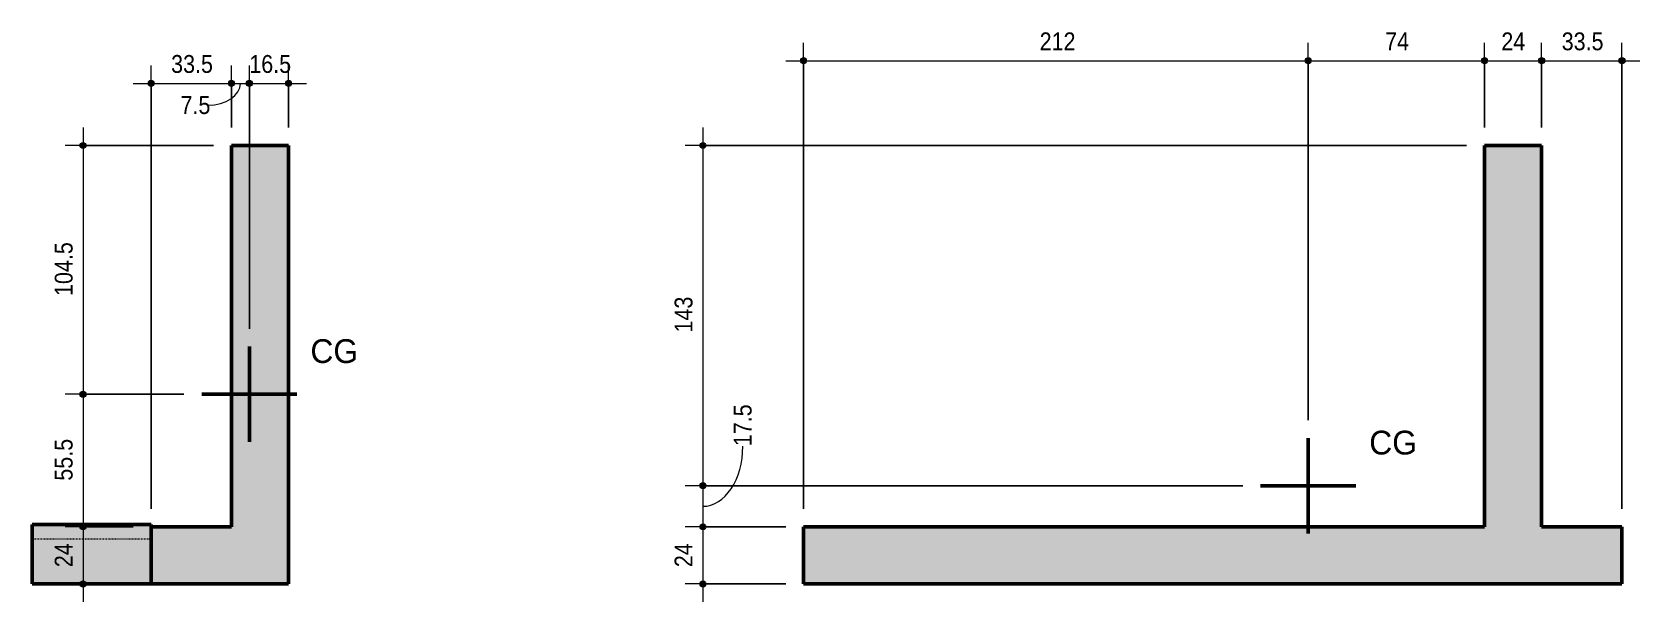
# Model space of a CAD drawing. Extents: x -2131 to 52870, y -3196 to 88043.
# Drawn here: x 21710 to 22385, y -923 to -684 of the extents above; entities that cross this region are included whole.
import ezdxf

# ---------------------------------------------------------------- set-up
doc = ezdxf.new("R2010")
doc.units = 0
doc.linetypes.add('Traço', pattern=[0.635, 0.3175, -0.3175])
for name, color, linetype, lineweight in [('A-ANNO-DIMS', 7, 'Continuous', 9), ('A-ANNO-DIMS-50', 7, 'Continuous', 9), ('A-DETL-MEDM', 7, 'Continuous', 50), ('G-ANNO-TEXT', 7, 'Continuous', 9), ('S-COLS', 7, 'Continuous', 25), ('S-COLS-HDLN', 7, 'Traço', 18)]:
    doc.layers.add(name, color=color, linetype=linetype, lineweight=lineweight)
doc.styles.add('Fira Sans', font='', dxfattribs={"width": 0.9, "height": 7.5})
doc.styles.add('Fira Sans_2', font='', dxfattribs={"height": 10})
doc.styles.get('Fira Sans').set_extended_font_data('Fira Sans')
doc.styles.get('Fira Sans_2').set_extended_font_data('Fira Sans')
doc.dimstyles.new('PED_1_5mm_ESQ', dxfattribs={"dimscale": 30.48, "dimtxt": 10.229846, "dimasz": 0.328084, "dimexe": 0.246063, "dimexo": 0.246063, "dimgap": 0.049213, "dimtad": 1, "dimdec": 1, "dimrnd": 0.5, "dimdsep": 46, "dimtxsty": 'Fira Sans', "dimblk1": 'DOTSMALL', "dimblk2": 'DOTSMALL', "dimsah": 1, "dimcen": 0.09, "dimdle": 0.246063, "dimazin": 0, "dimtfac": 1, "dimtdec": 4, "dimtix": 1, "dimtmove": 1, "dimatfit": 3, "dimfxl": 1, "dimtvp": 1, "dimtolj": 1, "dimtzin": 0, "dimarcsym": 2})
doc.dimstyles.new('PED_1_5mm_ESQ_1', dxfattribs={"dimscale": 30.48, "dimtxt": 10.229846, "dimasz": 0.328084, "dimexe": 0.246063, "dimexo": 0.246063, "dimgap": 0.049213, "dimtad": 1, "dimdec": 1, "dimrnd": 0.5, "dimdsep": 46, "dimtxsty": 'Fira Sans', "dimblk1": 'DOTSMALL', "dimblk2": 'DOTSMALL', "dimsah": 1, "dimcen": 0.09, "dimdle": 0.246063, "dimazin": 0, "dimtfac": 1, "dimtdec": 4, "dimtix": 1, "dimtmove": 0, "dimatfit": 3, "dimfxl": 1, "dimtvp": 1, "dimtolj": 1, "dimtzin": 0, "dimarcsym": 2})

# ---------------------------------------------------------------- blocks, each defined once
blk = doc.blocks.new('DIMBLOCK109-DT C 007 - DETALHE P22A')
at = {"layer": 'A-ANNO-DIMS-50', "transparency": 16777216}
h = blk.add_hatch(color=256, dxfattribs=at)
edge = h.paths.add_edge_path(flags=0)
edge.add_arc((21731.26, -731.81), 1.25, 0, 360)
h = blk.add_hatch(color=256, dxfattribs=at)
edge = h.paths.add_edge_path(flags=0)
edge.add_arc((21731.26, -836.28), 1.25, 0, 360)
for p, q in [((21731.26, -724.31), (21731.26, -836.28)), ((21786.09, -731.81), (21723.76, -731.81)), ((21731.26, -731.81), (21786.09, -731.81)), ((21773.62, -836.28), (21723.76, -836.28)), ((21731.26, -836.28), (21773.62, -836.28))]:
    blk.add_line(p, q, dxfattribs=at)
for centre in [(21731.26, -731.81), (21731.26, -836.28)]:
    blk.add_circle(centre, 1.25, dxfattribs=at)
at = {"layer": 'A-ANNO-DIMS-50', "color": 0, "transparency": 16777216, "insert": (21719.38, -795), "char_height": 7.5, "width": 26.2828, "attachment_point": 1, "rotation": 90, "line_spacing_factor": 1.049215, "style": 'Fira Sans'}
blk.add_mtext('104.5', dxfattribs=at)
blk = doc.blocks.new('_DotSmall')
at = {"color": 0, "linetype": 'ByBlock', "const_width": 0.5}
blk.add_lwpolyline([(-0.0625, 0, 1), (0.0625, 0, 1)], format="xyb", close=True, dxfattribs=at)
blk = doc.blocks.new('DIMBLOCK110-DT C 007 - DETALHE P22A')
at = {"layer": 'A-ANNO-DIMS-50', "transparency": 16777216}
h = blk.add_hatch(color=256, dxfattribs=at)
edge = h.paths.add_edge_path(flags=0)
edge.add_arc((21731.26, -836.28), 1.25, 0, 360)
h = blk.add_hatch(color=256, dxfattribs=at)
edge = h.paths.add_edge_path(flags=0)
edge.add_arc((21731.26, -891.95), 1.25, 0, 360)
for p, q in [((21773.62, -836.28), (21723.76, -836.28)), ((21731.26, -836.28), (21731.26, -891.95)), ((21731.26, -836.28), (21773.62, -836.28)), ((21752.36, -891.95), (21723.76, -891.95)), ((21731.26, -891.95), (21752.36, -891.95))]:
    blk.add_line(p, q, dxfattribs=at)
for centre in [(21731.26, -836.28), (21731.26, -891.95)]:
    blk.add_circle(centre, 1.25, dxfattribs=at)
at = {"layer": 'A-ANNO-DIMS-50', "color": 0, "transparency": 16777216, "insert": (21719.38, -872.57), "char_height": 7.5, "width": 20.3023, "attachment_point": 1, "rotation": 90, "line_spacing_factor": 1.049215, "style": 'Fira Sans'}
blk.add_mtext('55.5', dxfattribs=at)
blk = doc.blocks.new('DIMBLOCK111-DT C 007 - DETALHE P22A')
at = {"layer": 'A-ANNO-DIMS-50', "transparency": 16777216}
h = blk.add_hatch(color=256, dxfattribs=at)
edge = h.paths.add_edge_path(flags=0)
edge.add_arc((21731.26, -891.95), 1.25, 0, 360)
h = blk.add_hatch(color=256, dxfattribs=at)
edge = h.paths.add_edge_path(flags=0)
edge.add_arc((21731.26, -915.95), 1.25, 0, 360)
for p, q in [((21752.36, -891.95), (21723.76, -891.95)), ((21731.26, -891.95), (21731.26, -923.45)), ((21731.26, -891.95), (21752.36, -891.95)), ((21752.36, -915.95), (21723.76, -915.95)), ((21731.26, -915.95), (21752.36, -915.95))]:
    blk.add_line(p, q, dxfattribs=at)
for centre in [(21731.26, -891.95), (21731.26, -915.95)]:
    blk.add_circle(centre, 1.25, dxfattribs=at)
at = {"layer": 'A-ANNO-DIMS-50', "color": 0, "transparency": 16777216, "insert": (21719.38, -908.87), "char_height": 7.5, "width": 11.8037, "attachment_point": 1, "rotation": 90, "line_spacing_factor": 1.049215, "style": 'Fira Sans'}
blk.add_mtext('24', dxfattribs=at)
blk = doc.blocks.new('DIMBLOCK112-DT C 007 - DETALHE P22A')
at = {"layer": 'A-ANNO-DIMS-50', "transparency": 16777216}
h = blk.add_hatch(color=256, dxfattribs=at)
edge = h.paths.add_edge_path(flags=0)
edge.add_arc((21759.85, -705.7), 1.25, 0, 360)
h = blk.add_hatch(color=256, dxfattribs=at)
edge = h.paths.add_edge_path(flags=0)
edge.add_arc((21793.59, -705.7), 1.25, 0, 360)
for p, q in [((21759.86, -884.45), (21759.85, -698.2)), ((21793.59, -724.31), (21793.59, -698.2)), ((21752.35, -705.7), (21793.59, -705.7)), ((21759.85, -705.7), (21759.86, -884.45)), ((21793.59, -705.7), (21793.59, -724.31))]:
    blk.add_line(p, q, dxfattribs=at)
for centre in [(21759.85, -705.7), (21793.59, -705.7)]:
    blk.add_circle(centre, 1.25, dxfattribs=at)
at = {"layer": 'A-ANNO-DIMS-50', "color": 0, "transparency": 16777216, "insert": (21768.26, -693.81), "char_height": 7.5, "width": 20.3023, "attachment_point": 1, "rotation": 0.00163, "line_spacing_factor": 1.049215, "style": 'Fira Sans'}
blk.add_mtext('33.5', dxfattribs=at)
blk = doc.blocks.new('DIMBLOCK113-DT C 007 - DETALHE P22A')
at = {"layer": 'A-ANNO-DIMS-50', "transparency": 16777216}
h = blk.add_hatch(color=256, dxfattribs=at)
edge = h.paths.add_edge_path(flags=0)
edge.add_arc((21793.59, -705.7), 1.25, 0, 360)
h = blk.add_hatch(color=256, dxfattribs=at)
edge = h.paths.add_edge_path(flags=0)
edge.add_arc((21801.12, -705.7), 1.25, 0, 360)
for p, q in [((21793.59, -724.31), (21793.59, -698.2)), ((21801.12, -808.78), (21801.11, -698.2)), ((21793.59, -705.7), (21801.12, -705.7)), ((21793.59, -705.7), (21793.59, -724.31)), ((21801.12, -705.7), (21801.12, -808.78))]:
    blk.add_line(p, q, dxfattribs=at)
for centre in [(21793.59, -705.7), (21801.12, -705.7)]:
    blk.add_circle(centre, 1.25, dxfattribs=at)
blk.add_ellipse((21783.74, -705.7), major_axis=(13.61, 0), ratio=0.676681, start_param=4.712389, end_param=6.283185, dxfattribs=at)
at = {"layer": 'A-ANNO-DIMS-50', "color": 0, "transparency": 16777216, "insert": (21772.2, -711.08), "char_height": 7.5, "width": 13.8496, "attachment_point": 1, "rotation": 0.00163, "line_spacing_factor": 1.049215, "style": 'Fira Sans'}
blk.add_mtext('7.5', dxfattribs=at)
blk = doc.blocks.new('DIMBLOCK114-DT C 007 - DETALHE P22A')
at = {"layer": 'A-ANNO-DIMS-50', "transparency": 16777216}
h = blk.add_hatch(color=256, dxfattribs=at)
edge = h.paths.add_edge_path(flags=0)
edge.add_arc((21801.12, -705.7), 1.25, 0, 360)
h = blk.add_hatch(color=256, dxfattribs=at)
edge = h.paths.add_edge_path(flags=0)
edge.add_arc((21817.59, -705.7), 1.25, 0, 360)
for p, q in [((21801.12, -808.78), (21801.11, -698.2)), ((21817.59, -724.31), (21817.59, -698.2)), ((21801.12, -705.7), (21825.09, -705.7)), ((21801.12, -705.7), (21801.12, -808.78)), ((21817.59, -705.7), (21817.59, -724.31))]:
    blk.add_line(p, q, dxfattribs=at)
for centre in [(21801.12, -705.7), (21817.59, -705.7)]:
    blk.add_circle(centre, 1.25, dxfattribs=at)
at = {"layer": 'A-ANNO-DIMS-50', "color": 0, "transparency": 16777216, "insert": (21801.09, -693.81), "char_height": 7.5, "width": 19.8302, "attachment_point": 1, "rotation": 0.00163, "line_spacing_factor": 1.049215, "style": 'Fira Sans'}
blk.add_mtext('16.5', dxfattribs=at)
blk = doc.blocks.new('DIMBLOCK115-DT C 008 - DETALHE P22B')
at = {"layer": 'A-ANNO-DIMS-50', "transparency": 16777216}
h = blk.add_hatch(color=256, dxfattribs=at)
edge = h.paths.add_edge_path(flags=0)
edge.add_arc((22033.87, -696.2), 1.25, 0, 360)
h = blk.add_hatch(color=256, dxfattribs=at)
edge = h.paths.add_edge_path(flags=0)
edge.add_arc((22245.82, -696.2), 1.25, 0, 360)
for p, q in [((22033.87, -884.45), (22033.87, -688.7)), ((22245.82, -847.19), (22245.82, -688.7)), ((22026.37, -696.2), (22245.82, -696.2)), ((22033.87, -696.2), (22033.87, -884.45)), ((22245.82, -696.2), (22245.82, -847.19))]:
    blk.add_line(p, q, dxfattribs=at)
for centre in [(22033.87, -696.2), (22245.82, -696.2)]:
    blk.add_circle(centre, 1.25, dxfattribs=at)
at = {"layer": 'A-ANNO-DIMS-50', "color": 0, "transparency": 16777216, "insert": (22133.03, -684.31), "char_height": 7.5, "width": 16.3678, "attachment_point": 1, "line_spacing_factor": 1.049215, "style": 'Fira Sans'}
blk.add_mtext('212', dxfattribs=at)
blk = doc.blocks.new('DIMBLOCK116-DT C 008 - DETALHE P22B')
at = {"layer": 'A-ANNO-DIMS-50', "transparency": 16777216}
h = blk.add_hatch(color=256, dxfattribs=at)
edge = h.paths.add_edge_path(flags=0)
edge.add_arc((22245.82, -696.2), 1.25, 0, 360)
h = blk.add_hatch(color=256, dxfattribs=at)
edge = h.paths.add_edge_path(flags=0)
edge.add_arc((22319.87, -696.2), 1.25, 0, 360)
for p, q in [((22245.82, -847.19), (22245.82, -688.7)), ((22319.87, -724.31), (22319.87, -688.7)), ((22245.82, -696.2), (22319.87, -696.2)), ((22245.82, -696.2), (22245.82, -847.19)), ((22319.87, -696.2), (22319.87, -724.31))]:
    blk.add_line(p, q, dxfattribs=at)
for centre in [(22245.82, -696.2), (22319.87, -696.2)]:
    blk.add_circle(centre, 1.25, dxfattribs=at)
at = {"layer": 'A-ANNO-DIMS-50', "color": 0, "transparency": 16777216, "insert": (22278.12, -684.31), "char_height": 7.5, "width": 11.3315, "attachment_point": 1, "line_spacing_factor": 1.049215, "style": 'Fira Sans'}
blk.add_mtext('74', dxfattribs=at)
blk = doc.blocks.new('DIMBLOCK117-DT C 008 - DETALHE P22B')
at = {"layer": 'A-ANNO-DIMS-50', "transparency": 16777216}
h = blk.add_hatch(color=256, dxfattribs=at)
edge = h.paths.add_edge_path(flags=0)
edge.add_arc((22319.87, -696.2), 1.25, 0, 360)
h = blk.add_hatch(color=256, dxfattribs=at)
edge = h.paths.add_edge_path(flags=0)
edge.add_arc((22343.86, -696.2), 1.25, 0, 360)
for p, q in [((22319.87, -724.31), (22319.87, -688.7)), ((22343.86, -724.31), (22343.86, -688.7)), ((22319.87, -696.2), (22343.86, -696.2)), ((22319.87, -696.2), (22319.87, -724.31)), ((22343.86, -696.2), (22343.86, -724.31))]:
    blk.add_line(p, q, dxfattribs=at)
for centre in [(22319.87, -696.2), (22343.86, -696.2)]:
    blk.add_circle(centre, 1.25, dxfattribs=at)
at = {"layer": 'A-ANNO-DIMS-50', "color": 0, "transparency": 16777216, "insert": (22326.95, -684.31), "char_height": 7.5, "width": 11.8037, "attachment_point": 1, "line_spacing_factor": 1.049215, "style": 'Fira Sans'}
blk.add_mtext('24', dxfattribs=at)
blk = doc.blocks.new('DIMBLOCK118-DT C 008 - DETALHE P22B')
at = {"layer": 'A-ANNO-DIMS-50', "transparency": 16777216}
h = blk.add_hatch(color=256, dxfattribs=at)
edge = h.paths.add_edge_path(flags=0)
edge.add_arc((22343.86, -696.2), 1.25, 0, 360)
h = blk.add_hatch(color=256, dxfattribs=at)
edge = h.paths.add_edge_path(flags=0)
edge.add_arc((22377.61, -696.2), 1.25, 0, 360)
for p, q in [((22343.86, -724.31), (22343.86, -688.7)), ((22377.61, -884.45), (22377.61, -688.7)), ((22343.86, -696.2), (22385.11, -696.2)), ((22343.86, -696.2), (22343.86, -724.31)), ((22377.61, -696.2), (22377.61, -884.45))]:
    blk.add_line(p, q, dxfattribs=at)
for centre in [(22343.86, -696.2), (22377.61, -696.2)]:
    blk.add_circle(centre, 1.25, dxfattribs=at)
at = {"layer": 'A-ANNO-DIMS-50', "color": 0, "transparency": 16777216, "insert": (22352.28, -684.31), "char_height": 7.5, "width": 20.3023, "attachment_point": 1, "line_spacing_factor": 1.049215, "style": 'Fira Sans'}
blk.add_mtext('33.5', dxfattribs=at)
blk = doc.blocks.new('DIMBLOCK119-DT C 008 - DETALHE P22B')
at = {"layer": 'A-ANNO-DIMS-50', "transparency": 16777216}
h = blk.add_hatch(color=256, dxfattribs=at)
edge = h.paths.add_edge_path(flags=0)
edge.add_arc((21991.59, -731.81), 1.25, 0, 360)
h = blk.add_hatch(color=256, dxfattribs=at)
edge = h.paths.add_edge_path(flags=0)
edge.add_arc((21991.59, -874.69), 1.25, 0, 360)
for p, q in [((21991.59, -724.31), (21991.59, -874.69)), ((22312.37, -731.81), (21984.09, -731.81)), ((21991.59, -731.81), (22312.37, -731.81)), ((22218.32, -874.69), (21984.09, -874.69)), ((21991.59, -874.69), (22218.32, -874.69))]:
    blk.add_line(p, q, dxfattribs=at)
for centre in [(21991.59, -731.81), (21991.59, -874.69)]:
    blk.add_circle(centre, 1.25, dxfattribs=at)
at = {"layer": 'A-ANNO-DIMS-50', "color": 0, "transparency": 16777216, "insert": (21979.71, -810.34), "char_height": 7.5, "width": 16.9973, "attachment_point": 1, "rotation": 90, "line_spacing_factor": 1.049215, "style": 'Fira Sans'}
blk.add_mtext('143', dxfattribs=at)
blk = doc.blocks.new('DIMBLOCK120-DT C 008 - DETALHE P22B')
at = {"layer": 'A-ANNO-DIMS-50', "transparency": 16777216}
h = blk.add_hatch(color=256, dxfattribs=at)
edge = h.paths.add_edge_path(flags=0)
edge.add_arc((21991.59, -874.69), 1.25, 0, 360)
h = blk.add_hatch(color=256, dxfattribs=at)
edge = h.paths.add_edge_path(flags=0)
edge.add_arc((21991.59, -891.95), 1.25, 0, 360)
for p, q in [((22218.32, -874.69), (21984.09, -874.69)), ((21991.59, -874.69), (21991.59, -891.95)), ((21991.59, -874.69), (22218.32, -874.69)), ((22026.37, -891.95), (21984.09, -891.95)), ((21991.59, -891.95), (22026.37, -891.95))]:
    blk.add_line(p, q, dxfattribs=at)
for centre in [(21991.59, -874.69), (21991.59, -891.95)]:
    blk.add_circle(centre, 1.25, dxfattribs=at)
blk.add_ellipse((21991.59, -858.08), major_axis=(0, 25.25), ratio=0.664964, start_param=3.141593, end_param=4.712389, dxfattribs=at)
at = {"layer": 'A-ANNO-DIMS-50', "color": 0, "transparency": 16777216, "insert": (22004.55, -858.08), "char_height": 7.5, "width": 18.8859, "attachment_point": 1, "rotation": 90, "line_spacing_factor": 1.049215, "style": 'Fira Sans'}
blk.add_mtext('17.5', dxfattribs=at)
blk = doc.blocks.new('DIMBLOCK121-DT C 008 - DETALHE P22B')
at = {"layer": 'A-ANNO-DIMS-50', "transparency": 16777216}
h = blk.add_hatch(color=256, dxfattribs=at)
edge = h.paths.add_edge_path(flags=0)
edge.add_arc((21991.59, -891.95), 1.25, 0, 360)
h = blk.add_hatch(color=256, dxfattribs=at)
edge = h.paths.add_edge_path(flags=0)
edge.add_arc((21991.59, -915.95), 1.25, 0, 360)
for p, q in [((22026.37, -891.95), (21984.09, -891.95)), ((21991.59, -891.95), (21991.59, -923.45)), ((21991.59, -891.95), (22026.37, -891.95)), ((22026.37, -915.95), (21984.09, -915.95)), ((21991.59, -915.95), (22026.37, -915.95))]:
    blk.add_line(p, q, dxfattribs=at)
for centre in [(21991.59, -891.95), (21991.59, -915.95)]:
    blk.add_circle(centre, 1.25, dxfattribs=at)
at = {"layer": 'A-ANNO-DIMS-50', "color": 0, "transparency": 16777216, "insert": (21979.71, -908.87), "char_height": 7.5, "width": 11.8037, "attachment_point": 1, "rotation": 90, "line_spacing_factor": 1.049215, "style": 'Fira Sans'}
blk.add_mtext('24', dxfattribs=at)

msp = doc.modelspace()

# ---------------------------------------------------------------- hatches: boundary and pattern name
at = {"layer": 'S-COLS', "true_color": 0x808080}
for points in [[(21817.587, -915.949), (21817.587, -731.812), (21793.587, -731.812), (21793.587, -891.949), (21759.857, -891.949), (21759.858, -915.949)], [(22033.872, -915.949), (22377.61, -915.949), (22377.61, -891.949), (22343.861, -891.949), (22343.861, -731.812), (22319.87, -731.812), (22319.861, -891.949), (22033.872, -891.95)], [(21759.892, -915.95), (21759.892, -890.95), (21709.892, -890.95), (21709.892, -915.95)]]:
    msp.add_hatch(color=8, dxfattribs=at).paths.add_polyline_path(points, flags=0)

# ---------------------------------------------------------------- linework, layer by layer
at = {"layer": 'A-DETL-MEDM'}
for p, q in [((21801.118, -836.277), (21801.118, -816.277)), ((21801.118, -836.277), (21781.118, -836.277)), ((21801.118, -836.277), (21801.118, -856.277)), ((21801.118, -836.277), (21821.118, -836.277)), ((22245.82, -874.694), (22245.82, -854.694)), ((22245.82, -874.694), (22225.82, -874.694)), ((22245.82, -874.694), (22245.82, -894.694)), ((22245.82, -874.694), (22265.82, -874.694))]:
    msp.add_line(p, q, dxfattribs=at)
at = {"layer": 'S-COLS', "lineweight": 50}
for p, q in [((21793.587, -891.949), (21793.587, -731.812)), ((21793.587, -731.812), (21817.587, -731.812)), ((21817.587, -731.812), (21817.587, -915.949)), ((22319.861, -891.949), (22319.87, -731.812)), ((22319.87, -731.812), (22343.861, -731.812)), ((22343.861, -731.812), (22343.861, -891.949)), ((21709.892, -915.95), (21709.892, -890.95)), ((21709.892, -890.95), (21759.892, -890.95)), ((21759.892, -890.95), (21759.892, -915.95)), ((21759.858, -915.949), (21759.857, -891.949)), ((21759.857, -891.949), (21793.587, -891.949)), ((22033.872, -891.95), (22319.861, -891.949)), ((22033.872, -915.949), (22033.872, -891.95)), ((22343.861, -891.949), (22377.61, -891.949)), ((22377.61, -891.949), (22377.61, -915.949)), ((21759.892, -915.95), (21709.892, -915.95)), ((21817.587, -915.949), (21759.858, -915.949)), ((22377.61, -915.949), (22033.872, -915.949))]:
    msp.add_line(p, q, dxfattribs=at)
at = {"layer": 'S-COLS-HDLN'}
msp.add_line((21709.892, -896.95), (21759.857, -896.95), dxfattribs=at)

# ---------------------------------------------------------------- texts
at = {"layer": 'G-ANNO-TEXT', "char_height": 10, "width": 21.24472, "attachment_point": 1, "style": 'Fira Sans_2'}
for insert in [(21826.752, -813.155), (22271.454, -851.572)]:
    msp.add_mtext('CG', dxfattribs=dict(at, insert=insert))

# ---------------------------------------------------------------- dimensions: what is measured, and where the dimension line sits
at = {"layer": 'A-ANNO-DIMS'}
for base, p1, p2, override, picture, middle in [((22245.82, -696.198), (22033.872, -891.95), (22245.82, -854.694), {"dimpost": '<>', "dimfxl": 215.197359}, 'DIMBLOCK115-DT C 008 - DETALHE P22B', (22139.846, -690.948)), ((22319.8699, -696.1977), (22245.8202, -854.6939), (22319.8699, -731.812), {"dimpost": '<>', "dimfxl": 143.468957}, 'DIMBLOCK116-DT C 008 - DETALHE P22B', (22282.845, -690.8933)), ((22343.861, -696.198), (22319.87, -731.812), (22343.861, -731.812), {"dimpost": '<>', "dimfxl": 23.991426}, 'DIMBLOCK117-DT C 008 - DETALHE P22B', (22331.866, -690.948)), ((22377.61, -696.198), (22343.861, -731.812), (22377.61, -891.949), {"dimpost": '<>', "dimfxl": 163.655226}, 'DIMBLOCK118-DT C 008 - DETALHE P22B', (22360.736, -690.882))]:
    dim = msp.add_linear_dim(base=base, p1=p1, p2=p2, dimstyle='PED_1_5mm_ESQ_1', override=override, dxfattribs=at)
    dim.commit()
    dim.dimension.update_dxf_attribs({"geometry": picture, "text_midpoint": middle})
for base, p1, p2, angle, override, picture, middle in [((21793.586, -705.696), (21759.857, -891.949), (21793.587, -731.812), 0.001626, {"dimpost": '<>', "dimfxl": 163.651717}, 'DIMBLOCK112-DT C 007 - DETALHE P22A', (21776.719, -700.381)), ((21817.586, -705.695), (21801.118, -816.277), (21817.587, -731.812), 0.001626, {"dimpost": '<>', "dimfxl": 86.055592}, 'DIMBLOCK114-DT C 007 - DETALHE P22A', (21809.351, -700.38)), ((21731.265, -836.277), (21793.587, -731.812), (21781.118, -836.277), 270.000011, {"dimpost": '<>', "dimfxl": 105.206538}, 'DIMBLOCK109-DT C 007 - DETALHE P22A', (21725.95, -784.044)), ((21991.592, -874.694), (22319.87, -731.812), (22225.82, -874.694), 90, {"dimpost": '<>', "dimfxl": 171.057327}, 'DIMBLOCK119-DT C 008 - DETALHE P22B', (21986.277, -803.253)), ((21731.265, -891.949), (21781.118, -836.277), (21759.857, -891.949), 270.000011, {"dimpost": '<>', "dimfxl": 59.594594}, 'DIMBLOCK110-DT C 007 - DETALHE P22A', (21725.95, -864.113)), ((21731.265, -915.949), (21759.857, -891.949), (21759.858, -915.949), 270.000011, {"dimpost": '<>', "dimfxl": 24}, 'DIMBLOCK111-DT C 007 - DETALHE P22A', (21726.015, -903.949)), ((21991.592, -915.949), (22033.872, -891.95), (22033.872, -915.949), 90, {"dimpost": '<>', "dimfxl": 23.999552}, 'DIMBLOCK121-DT C 008 - DETALHE P22B', (21986.342, -903.95))]:
    dim = msp.add_linear_dim(base=base, p1=p1, p2=p2, angle=angle, dimstyle='PED_1_5mm_ESQ_1', override=override, dxfattribs=at)
    dim.commit()
    dim.dimension.update_dxf_attribs({"geometry": picture, "text_midpoint": middle})
for base, p1, p2, angle, override, picture, middle, turn in [((21801.115, -705.696), (21793.587, -731.812), (21801.118, -816.277), 0.001626, {"dimpost": '<>', "dimfxl": 84.800135}, 'DIMBLOCK113-DT C 007 - DETALHE P22A', (21779.123, -716.079), 0.001626), ((21991.592, -891.95), (22225.82, -874.694), (22033.872, -891.95), 90, {"dimpost": '<>', "dimfxl": 192.72195}, 'DIMBLOCK120-DT C 008 - DETALHE P22B', (22009.552, -848.634), 90)]:
    dim = msp.add_linear_dim(base=base, p1=p1, p2=p2, angle=angle, dimstyle='PED_1_5mm_ESQ', override=override, dxfattribs=at)
    dim.commit()
    dim.dimension.update_dxf_attribs({"geometry": picture, "text_midpoint": middle, "dimtype": 160, "text_rotation": turn})

doc.saveas('drawing.dxf')
